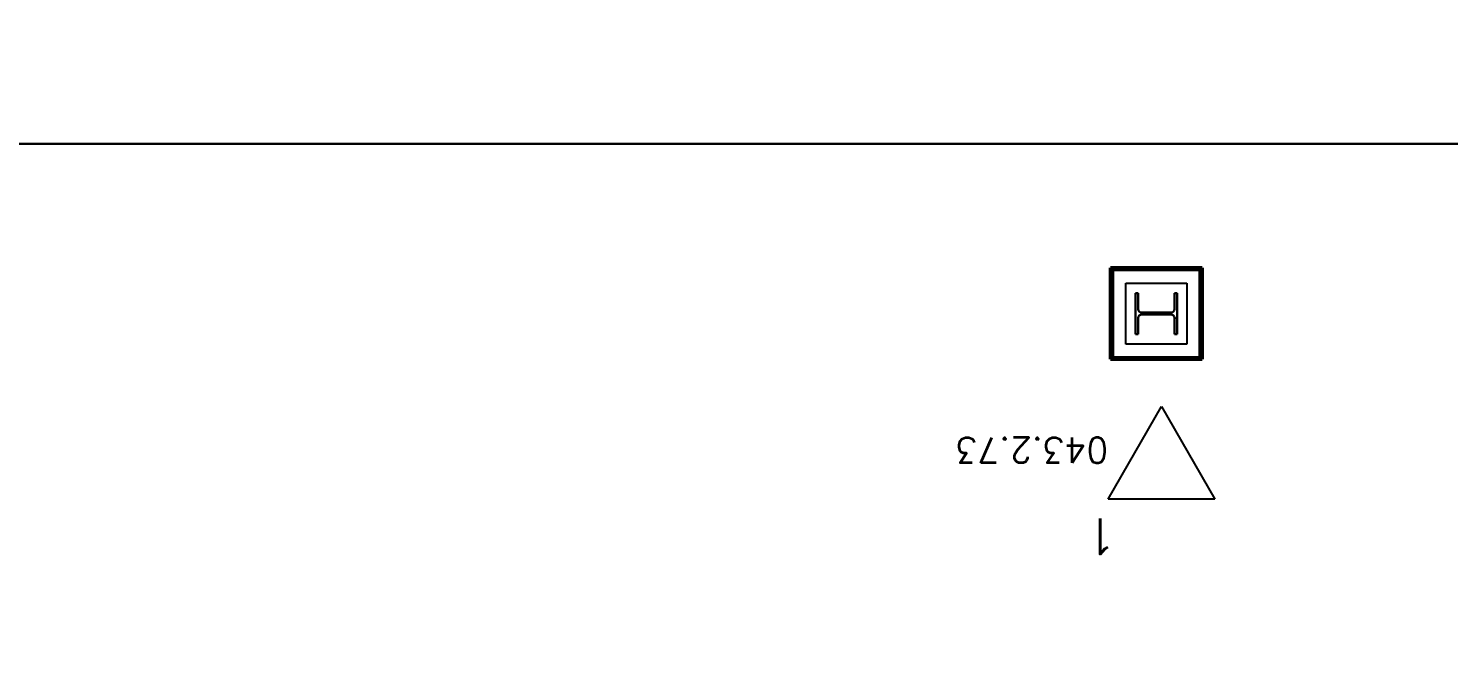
# Model space of a CAD drawing. Header units: inches. Extents: x -460 to 10305, y -938 to 5356.
# Drawn here: x 777.8 to 1057.3, y 705.9 to 827.4 of the extents above; entities that cross this region are included whole.
import ezdxf
from ezdxf import colors
from ezdxf.entities.mleader import LeaderData, LeaderLine
from ezdxf.enums import TextEntityAlignment as Align
from ezdxf.math import Vec2, Vec3

# ---------------------------------------------------------------- set-up
doc = ezdxf.new("R2010")
doc.units = ezdxf.units.IN
doc.header["$MEASUREMENT"] = 0
doc.layers.add('01-0263-G-DWG-BFP-ARCH$0$SP-COLUMNS', color=40, linetype='Continuous', lineweight=13)
for name, color, linetype in [('01-0263-G-DWG-BFP-ARCH$0$SP-WALL', 7, 'Continuous'), ('T-Comm-E', 1, 'Continuous'), ('T-Comm-Path', 40, 'Continuous'), ('T-Detl-Wrko-ISD50184 Kitchen Ringer', 150, 'Continuous')]:
    doc.layers.add(name, color=color, linetype=linetype)
doc.styles.add('3-32', font='SIMPLEX.shx', dxfattribs={"height": 9})

# ---------------------------------------------------------------- blocks, each defined once
blk = doc.blocks.new('01-0263-G-DWG-BFP-ARCH$0$W-Wide Flange-Column - W8X40-V60-GROUND FLOOR - PROPOSED')
at = {"layer": '01-0263-G-DWG-BFP-ARCH$0$SP-COLUMNS', "lineweight": 9}
h = blk.add_hatch(dxfattribs=at)
h.set_pattern_fill('FP_72', color=256, style=0, pattern_type=2)
h.set_pattern_definition([(315, (-48.972, 290.9), (9.5035, 9.5035), []), (315, (-34.572, 290.9), (9.5035, 9.5035), [])])
h.paths.add_polyline_path([(-4.04, 3.57), (-0.87, 3.57), (-0.38, 3.36), (-0.18, 2.87), (-0.18, -2.88), (-0.38, -3.36), (-0.87, -3.56), (-4.04, -3.56), (-4.04, -4.12), (4.03, -4.12), (4.03, -3.56), (0.87, -3.56), (0.38, -3.36), (0.18, -2.88), (0.18, 2.87), (0.38, 3.36), (0.87, 3.57), (4.03, 3.57), (4.03, 4.12), (-4.04, 4.12)], flags=0)
at = {"layer": '01-0263-G-DWG-BFP-ARCH$0$SP-COLUMNS', "lineweight": 30}
for p, q in [((4.03, 4.12), (-4.04, 4.12)), ((-4.04, 4.12), (-4.04, 3.57)), ((-4.04, 3.57), (-0.87, 3.57)), ((-0.18, 2.87), (-0.18, -2.88)), ((0.18, -2.88), (0.18, 2.87)), ((0.87, 3.57), (4.03, 3.57)), ((4.03, 3.57), (4.03, 4.12)), ((-0.87, -3.56), (-4.04, -3.56)), ((-4.04, -3.56), (-4.04, -4.12)), ((-4.04, -4.12), (4.03, -4.12)), ((4.03, -3.56), (0.87, -3.56)), ((4.03, -4.12), (4.03, -3.56))]:
    blk.add_line(p, q, dxfattribs=at)
for centre, start, end in [((-0.87, 2.87), 0, 90), ((0.87, 2.87), 90, 180), ((-0.87, -2.88), 270, 0), ((0.87, -2.88), 180, 270)]:
    blk.add_arc(centre, 0.69, start, end, dxfattribs=at)
blk = doc.blocks.new('01-0263-G-DWG-BFP-ARCH', base_point=(1295.16, 1352.86))
at = {"layer": '01-0263-G-DWG-BFP-ARCH$0$SP-WALL', "lineweight": 50}
for p, q in [((2303.66, 2129.86), (2285.66, 2129.86)), ((2285.66, 2129.86), (2285.66, 2111.86)), ((2303.66, 2111.86), (2303.66, 2129.86)), ((2285.66, 2111.86), (2303.66, 2111.86))]:
    blk.add_line(p, q, dxfattribs=at)
at = {"layer": '01-0263-G-DWG-BFP-ARCH$0$SP-WALL'}
for p, q in [((2303.28, 2129.49), (2286.03, 2129.49)), ((2286.03, 2129.49), (2286.03, 2112.24)), ((2303.16, 2129.36), (2286.16, 2129.36)), ((2286.16, 2129.36), (2286.16, 2112.36)), ((2303.16, 2112.36), (2303.16, 2129.36)), ((2303.28, 2112.24), (2303.28, 2129.49)), ((2288.66, 2126.86), (2300.66, 2126.86)), ((2288.66, 2114.86), (2288.66, 2126.86)), ((2300.66, 2126.86), (2300.66, 2114.86)), ((2300.66, 2114.86), (2288.66, 2114.86)), ((2286.03, 2112.24), (2303.28, 2112.24)), ((2286.16, 2112.36), (2303.16, 2112.36))]:
    blk.add_line(p, q, dxfattribs=at)
at = {"layer": '01-0263-G-DWG-BFP-ARCH$0$SP-COLUMNS', "rotation": 89.99999999999984}
blk.add_blockref('01-0263-G-DWG-BFP-ARCH$0$W-Wide Flange-Column - W8X40-V60-GROUND FLOOR - PROPOSED', (2294.66, 2120.86), dxfattribs=at)
blk = doc.blocks.new('DATA(1)')
for p, q in [((0, 0), (-10.5, 18.19)), ((-10.5, 18.19), (10.5, 18.19)), ((10.5, 18.19), (0, 0))]:
    blk.add_line(p, q)
at = {"insert": (8.78, 29.02), "char_height": 7, "width": 11.7808, "attachment_point": 1, "style": '3-32'}
blk.add_mtext('1', dxfattribs=at)
at = {"style": '3-32'}
for tag, p, flags in [('RM_NUMBER', (101.74, 125.6), 1), ('UTP_CATEGORY', (101.74, 112.22), 1), ('QUANTITY_UTP', (101.74, 99.1), 1), ('WIRELESS_OUTLET_LOCATION', (101.74, 86.08), 1), ('TELECOMM_ROOM', (101.74, 72.22), 1), ('QTY_COAX', (100.28, 43.9), 1), ('POS_2', (219.36, 22.77), 1), ('POS_3', (219.36, 14.4), 1), ('POS_1', (10.5, 6.09), 4), ('POS_4', (219.36, 6.02), 1), ('POS_5', (219.36, -2.1), 1), ('POS_6', (219.36, -10.6), 1)]:
    blk.add_attdef(tag, p, '', height=5, dxfattribs=dict(at, flags=flags))
at = {"flags": 1}
blk.add_attdef('WO_NUMBER', text='', height=5, dxfattribs=at).set_placement((99.44, 26.76), align=Align.BOTTOM_LEFT)

msp = doc.modelspace()

# ---------------------------------------------------------------- block references
msp.add_blockref('01-0263-G-DWG-BFP-ARCH', (0.26, 3.26))

# ---------------------------------------------------------------- next in the draw order: linework, layer by layer
at = {"layer": 'T-Comm-Path'}
for points in [[(2251.3, 949.26), (2251.3, 870.22), (2160.07, 870.22), (1955.23, 804.64), (770.79, 804.64), (770.79, 1151.43), (796.02, 1151.43), (796.02, 1136.26), (876.1, 1136.26)], [(175.01, 767.49), (166.84, 767.49), (166.84, 804.64), (1955.23, 804.64), (2160.07, 870.22), (2251.3, 870.22), (2251.3, 949.26)], [(2251.3, 949.26), (2251.3, 870.22), (2160.07, 870.22), (1955.23, 804.64), (205.57, 804.64), (205.57, 412.78), (256.18, 412.78)], [(2251.3, 949.26), (2251.3, 870.22), (2160.07, 870.22), (1955.23, 804.64), (205.57, 804.64), (205.57, 586.51), (256.18, 586.51)], [(2251.3, 949.26), (2251.3, 870.22), (2160.07, 870.22), (1955.23, 804.64), (669.47, 804.64), (669.47, 771.83), (674.26, 771.83)]]:
    msp.add_lwpolyline(points, dxfattribs=at)

# ---------------------------------------------------------------- next in the draw order: block references
at = {"layer": 'T-Comm-E'}
ref = msp.add_blockref('DATA(1)', (1000.79, 752.96), dxfattribs=dict(at, rotation=180))
ref.add_attrib('POS_1', '043.2.73', (990.29, 746.87), dxfattribs={"layer": '0', "height": 5, "rotation": 180, "style": '3-32'})

# ---------------------------------------------------------------- next in the draw order: leaders
at = {"layer": 'T-Detl-Wrko-ISD50184 Kitchen Ringer'}
ml = msp.add_multileader_mtext('Standard', dxfattribs=at)
ml.set_content('ISD50184\\PInstall a tie cable from the office, room G27 to the wall and tie in the external ringer.', color=256)
ml.set_leader_properties()
ml.build(insert=Vec2(0, 0))
ml.multileader.update_dxf_attribs({"text_right_attachment_type": 6, "dogleg_length": 0.36, "arrow_head_size": 0.18})
ctx = ml.context
ctx.base_point, ctx.char_height, ctx.arrow_head_size, ctx.landing_gap_size, ctx.plane_origin = Vec3(1243.15, 1474.44), 20, 0.18, 0.09, Vec3(803.64, 1058.45)
ctx.right_attachment = 6
notes = []
notes.append((ctx, [(1, (1, 1, 0), (1570.36, 1461.1), (-1, 0), 0.36, [(0, [(803.64, 1058.45)], 0, []), (1, [(1780.07, 707.38)], 0, [])])]))
ctx.mtext.insert, ctx.mtext.width, ctx.mtext.flow_direction = Vec3(1243.24, 1487.77), 342.1472, 5
for ctx, leaders in notes:
    for number, flags, end, landing, length, lines in leaders:
        leader = LeaderData()
        leader.index, (leader.has_last_leader_line, leader.has_dogleg_vector, leader.attachment_direction) = number, flags
        leader.last_leader_point, leader.dogleg_vector, leader.dogleg_length = Vec3(end), Vec3(landing), length
        for number, points, colour, breaks in lines:
            line = LeaderLine()
            line.index, line.vertices, line.color, line.breaks = number, Vec3.list(points), colors.encode_raw_color(colour), breaks
            leader.lines.append(line)
        ctx.leaders.append(leader)

doc.saveas('drawing.dxf')
